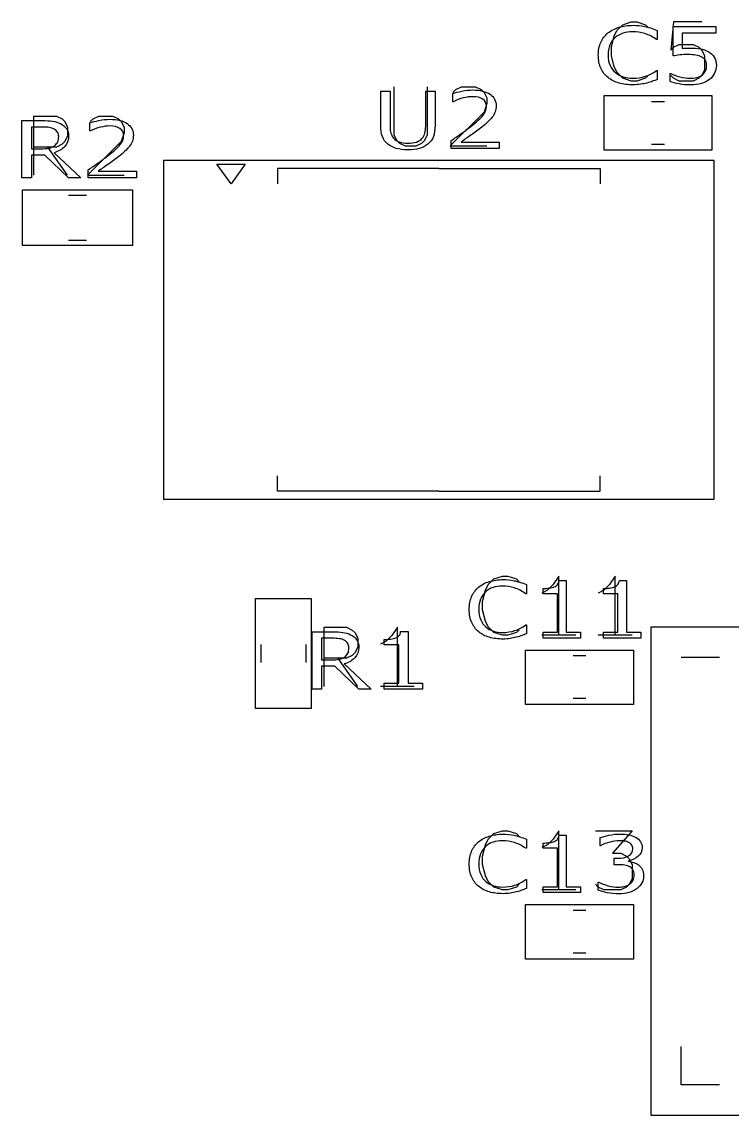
# Model space of a CAD drawing. Header units: millimetres. Extents: x 10 to 410, y 10 to 287.
# Drawn here: x 183.13 to 195.12, y 195.6 to 214.07 of the extents above; entities that cross this region are included whole.
import ezdxf

# ---------------------------------------------------------------- set-up
doc = ezdxf.new("R2010")
doc.units = ezdxf.units.MM
doc.layers.get('0').update_dxf_attribs({"linetype": 'CONTINUOUS'})

msp = doc.modelspace()

# ---------------------------------------------------------------- linework, layer by layer
at = {"color": 7}
for points in [[(193.7033, 213.1626), (193.6557, 213.115), (193.5129, 213.0674), (193.4176, 213.0674), (193.2748, 213.115), (193.1795, 213.2102), (193.1319, 213.3055), (193.0843, 213.496), (193.0843, 213.6388), (193.1319, 213.8293), (193.1795, 213.9245), (193.2748, 214.0198), (193.4176, 214.0674), (193.5129, 214.0674), (193.6557, 214.0198), (193.7033, 213.9721)], [(194.6081, 214.0674), (194.1319, 214.0674), (194.0843, 213.5912), (194.1319, 213.6388), (194.2271, 213.6864), (194.4652, 213.6864), (194.5605, 213.6388), (194.6081, 213.5912), (194.6557, 213.496), (194.6557, 213.2579), (194.6081, 213.1626), (194.5605, 213.115), (194.4652, 213.0674), (194.2271, 213.0674), (194.1319, 213.115), (194.0843, 213.1626)], [(194.12396, 213.49223), (194.12396, 213.991566), (194.84627, 213.991566), (194.84627, 213.877637), (194.27955, 213.877637), (194.27955, 213.619831)], [(193.85714, 213.923892), (193.85714, 213.770901), (193.84504, 213.770901)], [(193.84592, 213.24356), (193.85722, 213.24356), (193.8571, 213.092507)], [(194.07241, 213.058654), (194.07241, 213.19602), (194.08371, 213.19602)], [(189.18798, 212.316516), (189.18798, 212.89658), (189.34703, 212.89658), (189.34703, 212.310006)], [(189.4081, 212.9724), (189.4081, 212.1629), (189.4557, 212.0676), (189.5033, 212.02), (189.5986, 211.9724), (189.789, 211.9724), (189.8843, 212.02), (189.9319, 212.0676), (189.9795, 212.1629), (189.9795, 212.9724)], [(189.94723, 212.306748), (189.94723, 212.89658), (190.10628, 212.89658), (190.10614, 212.316516)], [(190.4081, 212.8771), (190.4557, 212.9248), (190.551, 212.9724), (190.789, 212.9724), (190.8843, 212.9248), (190.9319, 212.8771), (190.9795, 212.7819), (190.9795, 212.6867), (190.9319, 212.5438), (190.3605, 211.9724), (190.9795, 211.9724)], [(190.41622, 212.719507), (190.40822, 212.719507), (190.40822, 212.856222)], [(192.96, 212.8222), (194.78, 212.8222)], [(192.96, 211.9022), (192.96, 212.8222)], [(194.78, 212.8222), (194.78, 211.9022), (192.96, 211.9022)], [(193.7622, 212.7222), (193.9778, 212.7222)], [(184.12575, 211.4322), (183.91812, 211.4322), (183.51577, 211.817607), (183.29036, 211.817607), (183.29036, 211.4322), (183.13039, 211.4322), (183.13039, 212.401577), (183.4673, 212.401577)], [(183.3319, 211.4774), (183.3319, 212.4774), (183.7129, 212.4774), (183.8081, 212.4298), (183.8557, 212.3821), (183.9033, 212.2869), (183.9033, 212.144), (183.8557, 212.0488), (183.8081, 212.0012), (183.7129, 211.9536), (183.3319, 211.9536)], [(184.2843, 212.3821), (184.3319, 212.4298), (184.4271, 212.4774), (184.6652, 212.4774), (184.7605, 212.4298), (184.8081, 212.3821), (184.8557, 212.2869), (184.8557, 212.1917), (184.8081, 212.0488), (184.2367, 211.4774), (184.8557, 211.4774)], [(184.28739, 212.224504), (184.27939, 212.224504), (184.27939, 212.36122)], [(183.47859, 212.290897), (183.29034, 212.290897), (183.29034, 211.925021), (183.45193, 211.925021)], [(183.9033, 211.4774), (183.57, 211.9536)], [(191.18816, 211.927203), (190.37845, 211.927203), (190.37845, 212.063267)], [(190.54476, 212.038536), (191.18819, 212.038536), (191.18816, 211.927203)], [(193.7622, 212.0022), (193.9778, 212.0022)], [(183.6734, 211.856022), (184.12575, 211.4322)], [(185.52, 211.7272), (185.52, 206.0072), (194.82, 206.0072)], [(194.82, 211.7272), (185.52, 211.7272)], [(187.445, 211.5922), (187.445, 211.3322)], [(190.17, 211.5922), (187.445, 211.5922)], [(190.17, 211.5922), (192.895, 211.5922)], [(192.895, 211.5922), (192.895, 211.3322)], [(194.82, 206.0072), (194.82, 211.7272)], [(185.06375, 211.4322), (184.24937, 211.4322), (184.24937, 211.568265)], [(184.41674, 211.543525), (185.06388, 211.543525), (185.06375, 211.4322)], [(183.14, 211.2322), (185, 211.2322)], [(183.14, 210.2922), (183.14, 211.2322)], [(185, 211.2322), (185, 210.2922), (183.14, 210.2922)], [(183.9164, 211.1422), (184.2236, 211.1422)], [(183.9164, 210.3822), (184.2236, 210.3822)], [(187.445, 206.1422), (187.445, 206.4022)], [(192.895, 206.1422), (192.895, 206.4022)], [(190.17, 206.1422), (187.445, 206.1422)], [(190.17, 206.1422), (192.895, 206.1422)], [(191.5271, 203.8026), (191.4795, 203.755), (191.3367, 203.7074), (191.2414, 203.7074), (191.0986, 203.755), (191.0033, 203.8502), (190.9557, 203.9455), (190.9081, 204.136), (190.9081, 204.2788), (190.9557, 204.4693), (191.0033, 204.5645), (191.0986, 204.6598), (191.2414, 204.7074), (191.3367, 204.7074), (191.4795, 204.6598), (191.5271, 204.6121)], [(192.1938, 203.7074), (192.1938, 204.7074), (192.0986, 204.5645), (192.0033, 204.4693), (191.9081, 204.4217)], [(192.19972, 204.634837), (192.32093, 204.634837), (192.32093, 203.761161), (192.55868, 203.761161), (192.55868, 203.662204)], [(193.1462, 203.7074), (193.1462, 204.7074), (193.051, 204.5645), (192.9557, 204.4693), (192.8605, 204.4217)], [(193.21795, 204.634837), (193.33917, 204.634837), (193.33917, 203.761161), (193.57691, 203.761161), (193.57691, 203.662204)], [(191.64846, 204.563889), (191.64846, 204.410898), (191.63676, 204.410898)], [(192.55868, 203.662204), (191.92834, 203.662204), (191.92834, 203.761164), (192.17078, 203.761164), (192.17078, 204.410887), (191.92834, 204.410887), (191.92834, 204.499427)], [(193.57691, 203.662204), (192.94658, 203.662204), (192.94658, 203.761164), (193.18901, 203.761164), (193.18901, 204.410887), (192.94658, 204.410887), (192.94658, 204.499427)], [(187.075, 204.3297), (188.015, 204.3297)], [(187.075, 202.4697), (187.075, 204.3297)], [(188.015, 204.3297), (188.015, 202.4697), (187.075, 202.4697)], [(188.2319, 202.8449), (188.2319, 203.8449), (188.6129, 203.8449), (188.7081, 203.7973), (188.7557, 203.7496), (188.8033, 203.6544), (188.8033, 203.5115), (188.7557, 203.4163), (188.7081, 203.3687), (188.6129, 203.3211), (188.2319, 203.3211)], [(189.47, 202.8449), (189.47, 203.8449), (189.3748, 203.702), (189.2795, 203.6068), (189.1843, 203.5592)], [(191.63745, 203.883557), (191.64845, 203.883557), (191.64837, 203.732514)], [(193.75, 203.8447), (193.75, 195.6047), (201.99, 195.6047)], [(201.99, 203.8447), (193.75, 203.8447)], [(189.02575, 202.799701), (188.81811, 202.799701), (188.41577, 203.185108), (188.19035, 203.185108), (188.19035, 202.799701), (188.03039, 202.799701), (188.03039, 203.769077), (188.36729, 203.769077)], [(188.37858, 203.658398), (188.19033, 203.658398), (188.19033, 203.292522), (188.35192, 203.292522)], [(189.52426, 203.77233), (189.64949, 203.77233), (189.64949, 202.898653), (189.89509, 202.898653), (189.89507, 202.799701)], [(192.4795, 203.7074), (191.9081, 203.7074)], [(193.4319, 203.7074), (192.8605, 203.7074)], [(187.165, 203.5533), (187.165, 203.2461)], [(187.925, 203.5533), (187.925, 203.2461)], [(189.89507, 202.799701), (189.24389, 202.799701), (189.24389, 202.898661), (189.49434, 202.898661), (189.49434, 203.54838), (189.24389, 203.54838), (189.24389, 203.63692)], [(191.635, 203.4597), (193.455, 203.4597)], [(191.635, 202.5397), (191.635, 203.4597)], [(193.455, 203.4597), (193.455, 202.5397), (191.635, 202.5397)], [(188.8033, 202.8449), (188.47, 203.3211)], [(192.6528, 203.3597), (192.4372, 203.3597)], [(194.91, 203.3347), (194.26, 203.3347)], [(188.57339, 203.223522), (189.02575, 202.799701)], [(189.7557, 202.8449), (189.1843, 202.8449)], [(192.6528, 202.6397), (192.4372, 202.6397)], [(191.5271, 199.5026), (191.4795, 199.455), (191.3367, 199.4074), (191.2414, 199.4074), (191.0986, 199.455), (191.0033, 199.5502), (190.9557, 199.6455), (190.9081, 199.836), (190.9081, 199.9788), (190.9557, 200.1693), (191.0033, 200.2645), (191.0986, 200.3598), (191.2414, 200.4074), (191.3367, 200.4074), (191.4795, 200.3598), (191.5271, 200.3121)], [(192.1938, 199.4074), (192.1938, 200.4074), (192.0986, 200.2645), (192.0033, 200.1693), (191.9081, 200.1217)], [(192.19972, 200.33483), (192.32093, 200.33483), (192.32093, 199.461153), (192.55868, 199.461153), (192.55868, 199.362201)], [(192.8129, 200.4074), (193.4319, 200.4074), (193.0986, 200.0264), (193.2414, 200.0264), (193.3367, 199.9788), (193.3843, 199.9312), (193.4319, 199.836), (193.4319, 199.5979), (193.3843, 199.5026), (193.3367, 199.455), (193.2414, 199.4074), (192.9557, 199.4074), (192.8605, 199.455), (192.8129, 199.5026)], [(191.64846, 200.263896), (191.64846, 200.110905), (191.63676, 200.110905)], [(192.55868, 199.362201), (191.92834, 199.362201), (191.92834, 199.461161), (192.17078, 199.461161), (192.17078, 200.11088), (191.92834, 200.11088), (191.92834, 200.19942)], [(192.90123, 200.154471), (192.89323, 200.154471), (192.89323, 200.290536)], [(193.19922, 199.83417), (193.12882, 199.83417), (193.12882, 199.94224), (193.18352, 199.94224)], [(193.37257, 199.901211), (193.37257, 199.892111)], [(193.54067, 199.828971), (193.54094, 199.828986)], [(191.63745, 199.583564), (191.64845, 199.583564), (191.64837, 199.432511)], [(192.4795, 199.4074), (191.9081, 199.4074)], [(192.85982, 199.403212), (192.85982, 199.53928), (192.87152, 199.53928)], [(191.635, 199.1597), (193.455, 199.1597)], [(191.635, 198.2397), (191.635, 199.1597)], [(193.455, 199.1597), (193.455, 198.2397), (191.635, 198.2397)], [(192.6528, 199.0597), (192.4372, 199.0597)], [(192.6528, 198.3397), (192.4372, 198.3397)], [(194.26, 196.1147), (194.26, 196.7647)], [(194.91, 196.1147), (194.26, 196.1147)]]:
    msp.add_lwpolyline(points, dxfattribs=at)
for points in [[(194.85438, 213.330118)], [(183.75163, 212.128791)], [(188.65162, 203.496292)]]:
    msp.add_lwpolyline(points, close=True, dxfattribs=at)
at = {"color": 2}
msp.add_lwpolyline([(186.6625, 211.3322), (186.4225, 211.6622), (186.9025, 211.6622)], close=True, dxfattribs=at)
at = {"color": 7}
for points in [[(193.20899, 213.975972), (193.281543, 213.998105), (193.36189, 214.009172), (193.45003, 214.009172)], [(193.45003, 214.009172), (193.514497, 214.009172), (193.57872, 214.002879), (193.6427, 213.990292)], [(193.6427, 213.990292), (193.707167, 213.977705), (193.778647, 213.955572), (193.85714, 213.923892)], [(192.90346, 213.720121), (192.931393, 213.783054), (192.9717, 213.836221), (193.02438, 213.879622)], [(193.02438, 213.879622), (193.075447, 213.921722), (193.136983, 213.953839), (193.20899, 213.975972)], [(193.14531, 213.801491), (193.108243, 213.768938), (193.07921, 213.727706), (193.05821, 213.677796)], [(193.2751, 213.875061), (193.2267, 213.859434), (193.183437, 213.834911), (193.14531, 213.801491)], [(193.43955, 213.899151), (193.378817, 213.899151), (193.324, 213.891121), (193.2751, 213.875061)], [(193.64834, 213.868551), (193.58334, 213.888951), (193.513743, 213.899151), (193.43955, 213.899151)], [(193.84504, 213.770901), (193.778907, 213.815601), (193.71334, 213.848151), (193.64834, 213.868551)], [(192.86156, 213.505934), (192.86156, 213.585793), (192.875527, 213.657188), (192.90346, 213.720121)], [(193.05821, 213.677796), (193.03781, 213.628316), (193.02761, 213.571026), (193.02761, 213.505926)], [(194.27955, 213.619831), (194.302683, 213.621564), (194.326317, 213.622864), (194.35045, 213.623731)], [(194.35045, 213.623731), (194.37465, 213.624598), (194.395617, 213.625031), (194.41335, 213.625031)], [(194.41335, 213.625031), (194.47835, 213.625031), (194.535317, 213.620474), (194.58425, 213.611361)], [(192.90506, 213.283934), (192.87606, 213.347734), (192.86156, 213.421734), (192.86156, 213.505934)], [(193.02761, 213.505926), (193.02761, 213.437785), (193.03891, 213.379193), (193.06151, 213.330149)], [(194.23682, 213.50786), (194.193287, 213.50266), (194.155667, 213.49745), (194.12396, 213.49223)], [(194.37387, 213.51566), (194.326603, 213.51566), (194.28092, 213.51306), (194.23682, 213.50786)], [(194.50769, 213.50524), (194.46789, 213.512187), (194.423283, 213.51566), (194.37387, 213.51566)], [(194.61007, 213.47074), (194.582137, 213.487233), (194.54801, 213.498733), (194.50769, 213.50524)], [(194.58425, 213.611361), (194.633183, 213.602681), (194.67806, 213.587058), (194.71888, 213.564491)], [(194.66897, 213.4154), (194.65497, 213.4384), (194.635337, 213.456847), (194.61007, 213.47074)], [(194.71888, 213.564491), (194.76188, 213.540618), (194.795213, 213.509801), (194.81888, 213.472041)], [(194.81888, 213.472041), (194.842547, 213.434281), (194.85438, 213.386973), (194.85438, 213.330118)], [(193.02599, 213.127037), (192.97439, 213.16827), (192.93408, 213.220569), (192.90506, 213.283934)], [(193.06151, 213.330149), (193.084643, 213.281102), (193.11421, 213.241173), (193.15021, 213.21036)], [(194.69077, 213.33077), (194.69077, 213.36419), (194.683503, 213.3924), (194.66897, 213.4154)], [(194.67217, 213.24028), (194.68457, 213.26632), (194.69077, 213.296483), (194.69077, 213.33077)], [(194.8543, 213.330132), (194.8543, 213.284992), (194.8441, 213.241807), (194.8237, 213.200578)], [(193.2114, 213.033937), (193.14046, 213.053904), (193.078657, 213.084937), (193.02599, 213.127037)], [(193.15021, 213.21036), (193.18781, 213.17824), (193.231613, 213.15437), (193.28162, 213.13875)], [(193.28162, 213.13875), (193.332153, 213.123557), (193.385357, 213.11596), (193.44123, 213.11596)], [(193.44123, 213.11596), (193.518083, 213.11596), (193.5901, 213.126593), (193.65728, 213.14786)], [(193.65728, 213.14786), (193.72446, 213.169127), (193.78734, 213.201027), (193.84592, 213.24356)], [(193.7765, 213.063207), (193.752833, 213.054094), (193.721667, 213.044547), (193.683, 213.034567)], [(193.8571, 213.092507), (193.827567, 213.082094), (193.8007, 213.072327), (193.7765, 213.063207)], [(194.08371, 213.19602), (194.127777, 213.173453), (194.179373, 213.15414), (194.2385, 213.13808)], [(194.2385, 213.13808), (194.297633, 213.122453), (194.355673, 213.11464), (194.41262, 213.11464)], [(194.41262, 213.11464), (194.450753, 213.11464), (194.48757, 213.11898), (194.52307, 213.12766)], [(194.52307, 213.12766), (194.55907, 213.13634), (194.591037, 213.15153), (194.61897, 213.17323)], [(194.7399, 213.096414), (194.701233, 213.066034), (194.655013, 213.042597), (194.60124, 213.026104)], [(194.61897, 213.17323), (194.642637, 213.19189), (194.66037, 213.21424), (194.67217, 213.24028)], [(194.8237, 213.200578), (194.8033, 213.159345), (194.775367, 213.124623), (194.7399, 213.096414)], [(190.40822, 212.856222), (190.44622, 212.871415), (190.496827, 212.885305), (190.56004, 212.897892)], [(190.56004, 212.897892), (190.623773, 212.910479), (190.68536, 212.916772), (190.7448, 212.916772)], [(190.7448, 212.916772), (190.867433, 212.916772), (190.96356, 212.892685), (191.03318, 212.844512)], [(193.44922, 213.004637), (193.362153, 213.004637), (193.28288, 213.014404), (193.2114, 213.033937)], [(193.57578, 213.013737), (193.537647, 213.00767), (193.49546, 213.004637), (193.44922, 213.004637)], [(193.683, 213.034567), (193.6502, 213.02632), (193.61446, 213.019377), (193.57578, 213.013737)], [(194.22638, 213.018944), (194.165647, 213.029797), (194.114323, 213.043034), (194.07241, 213.058654)], [(194.41583, 213.002014), (194.35023, 213.002014), (194.28708, 213.007657), (194.22638, 213.018944)], [(194.60124, 213.026104), (194.54804, 213.010044), (194.486237, 213.002014), (194.41583, 213.002014)], [(190.5825, 212.783307), (190.525767, 212.76942), (190.47034, 212.748154), (190.41622, 212.719507)], [(190.74075, 212.804137), (190.692017, 212.804137), (190.639267, 212.797194), (190.5825, 212.783307)], [(190.91185, 212.761167), (190.871117, 212.789814), (190.814083, 212.804137), (190.74075, 212.804137)], [(190.97365, 212.643331), (190.97365, 212.693678), (190.95305, 212.732956), (190.91185, 212.761167)], [(191.03318, 212.844512), (191.102793, 212.796772), (191.1376, 212.731886), (191.1376, 212.649855)], [(190.91665, 212.489038), (190.95465, 212.536778), (190.97365, 212.588209), (190.97365, 212.643331)], [(191.1199, 212.546342), (191.108633, 212.514655), (191.091767, 212.484492), (191.0693, 212.455852)], [(191.1376, 212.649855), (191.1376, 212.612962), (191.1317, 212.578457), (191.1199, 212.546342)], [(183.4673, 212.401577), (183.540013, 212.401577), (183.600607, 212.39767), (183.64908, 212.389857)], [(183.64908, 212.389857), (183.697547, 212.382477), (183.741173, 212.369024), (183.77996, 212.349497)], [(183.77996, 212.349497), (183.82356, 212.327364), (183.857493, 212.29937), (183.88176, 212.265517)], [(184.27939, 212.36122), (184.317657, 212.376407), (184.368557, 212.390293), (184.43209, 212.40288)], [(184.43209, 212.40288), (184.496157, 212.415467), (184.558097, 212.42176), (184.61791, 212.42176)], [(184.61791, 212.42176), (184.74125, 212.42176), (184.83793, 212.397673), (184.90795, 212.3495)], [(184.90795, 212.3495), (184.97797, 212.30176), (185.01298, 212.236874), (185.01298, 212.154843)], [(190.70539, 212.296985), (190.80821, 212.377712), (190.87863, 212.44173), (190.91665, 212.489038)], [(190.9954, 212.376422), (190.967533, 212.350382), (190.93353, 212.321519), (190.89339, 212.289832)], [(191.0693, 212.455852), (191.048433, 212.428945), (191.0238, 212.402469), (190.9954, 212.376422)], [(183.59089, 212.283097), (183.55909, 212.288297), (183.521657, 212.290897), (183.47859, 212.290897)], [(183.67329, 212.257057), (183.650157, 212.269644), (183.62269, 212.278324), (183.59089, 212.283097)], [(183.73309, 212.202367), (183.721223, 212.224067), (183.70129, 212.242297), (183.67329, 212.257057)], [(183.75169, 212.128797), (183.75169, 212.156577), (183.74549, 212.1811), (183.73309, 212.202367)], [(183.91896, 212.137916), (183.91896, 212.068039), (183.89716, 212.009447), (183.85356, 211.962139)], [(183.88176, 212.265517), (183.90656, 212.232097), (183.91896, 212.189563), (183.91896, 212.137916)], [(184.45463, 212.288304), (184.397563, 212.274417), (184.341817, 212.253151), (184.28739, 212.224504)], [(184.61379, 212.309134), (184.56479, 212.309134), (184.511737, 212.302191), (184.45463, 212.288304)], [(184.78588, 212.266164), (184.744947, 212.294811), (184.687583, 212.309134), (184.61379, 212.309134)], [(184.84808, 212.148328), (184.84808, 212.198675), (184.827347, 212.237953), (184.78588, 212.266164)], [(184.79068, 211.994035), (184.828947, 212.041775), (184.84808, 212.093206), (184.84808, 212.148328)], [(185.01298, 212.154843), (185.01298, 212.11795), (185.007047, 212.083445), (184.99518, 212.05133)], [(189.21608, 212.130974), (189.197347, 212.181321), (189.18798, 212.243168), (189.18798, 212.316516)], [(189.34703, 212.310006), (189.34703, 212.257493), (189.35133, 212.216044), (189.35993, 212.18566)], [(189.35993, 212.18566), (189.368997, 212.15528), (189.383997, 212.12772), (189.40493, 212.10298)], [(189.88933, 212.10298), (189.910197, 212.12772), (189.92493, 212.15593), (189.93353, 212.18761)], [(189.93353, 212.18761), (189.942663, 212.21973), (189.94723, 212.259443), (189.94723, 212.306748)], [(190.10614, 212.316516), (190.10614, 212.246205), (190.096507, 212.184792), (190.07724, 212.132276)], [(190.37845, 212.063267), (190.434717, 212.102327), (190.490947, 212.141389), (190.54714, 212.180452)], [(190.71586, 212.157023), (190.654793, 212.11449), (190.59776, 212.074994), (190.54476, 212.038536)], [(190.54714, 212.180452), (190.603873, 212.219512), (190.656623, 212.258356), (190.70539, 212.296985)], [(190.89339, 212.289832), (190.836057, 212.244259), (190.77688, 212.199989), (190.71586, 212.157023)], [(183.58443, 211.935441), (183.622097, 211.942821), (183.65413, 211.956274), (183.68053, 211.975801)], [(183.85356, 211.962139), (183.80996, 211.915266), (183.749907, 211.879893), (183.6734, 211.856022)], [(183.68053, 211.975801), (183.70473, 211.994028), (183.722497, 212.014861), (183.73383, 212.038301)], [(183.73383, 212.038301), (183.745697, 212.062174), (183.75163, 212.092338), (183.75163, 212.128791)], [(184.57819, 211.801983), (184.681603, 211.88271), (184.752433, 211.946727), (184.79068, 211.994035)], [(184.94428, 211.96084), (184.92328, 211.933933), (184.898513, 211.907457), (184.86998, 211.88141)], [(184.99518, 212.05133), (184.983847, 212.01965), (184.96688, 211.989487), (184.94428, 211.96084)], [(189.31008, 212.002071), (189.26668, 212.037658), (189.235347, 212.080625), (189.21608, 212.130974)], [(189.45066, 211.931111), (189.394993, 211.947171), (189.348133, 211.970824), (189.31008, 212.002071)], [(189.40493, 212.10298), (189.428463, 212.074767), (189.46033, 212.0535), (189.50053, 212.03918)], [(189.50053, 212.03918), (189.541197, 212.02486), (189.58993, 212.0177), (189.64673, 212.0177)], [(189.64673, 212.0177), (189.703997, 212.0177), (189.75273, 212.024643), (189.79293, 212.03853)], [(189.79293, 212.03853), (189.833063, 212.05285), (189.865197, 212.074333), (189.88933, 212.10298)], [(189.98404, 212.002071), (189.942773, 211.969084), (189.894577, 211.944998), (189.83945, 211.929811)], [(190.07724, 212.132276), (190.058507, 212.080196), (190.02744, 212.036794), (189.98404, 212.002071)], [(183.45193, 211.925021), (183.50253, 211.925021), (183.546697, 211.928494), (183.58443, 211.935441)], [(184.41903, 211.685449), (184.476097, 211.724509), (184.52915, 211.763354), (184.57819, 211.801983)], [(184.76738, 211.79482), (184.70978, 211.749247), (184.65026, 211.704977), (184.58882, 211.662011)], [(184.86998, 211.88141), (184.84198, 211.85537), (184.80778, 211.826507), (184.76738, 211.79482)], [(189.64666, 211.907021), (189.571687, 211.907021), (189.506353, 211.915051), (189.45066, 211.931111)], [(189.83945, 211.929811), (189.784317, 211.914618), (189.720053, 211.907021), (189.64666, 211.907021)], [(184.24937, 211.568265), (184.305903, 211.607325), (184.362457, 211.646386), (184.41903, 211.685449)], [(184.58882, 211.662011), (184.52742, 211.619478), (184.47006, 211.579982), (184.41674, 211.543525)], [(190.8406, 204.519619), (190.890133, 204.561719), (190.94983, 204.593836), (191.01969, 204.615969)], [(191.01969, 204.615969), (191.090077, 204.638102), (191.16802, 204.649169), (191.25352, 204.649169)], [(191.25352, 204.649169), (191.31612, 204.649169), (191.378423, 204.642876), (191.44043, 204.630289)], [(191.44043, 204.630289), (191.50303, 204.617702), (191.572373, 204.595569), (191.64846, 204.563889)], [(192.11912, 204.526107), (192.14312, 204.53696), (192.161887, 204.550634), (192.17542, 204.567127)], [(192.17542, 204.567127), (192.189487, 204.584054), (192.197587, 204.606624), (192.19972, 204.634837)], [(193.13745, 204.526107), (193.16145, 204.53696), (193.180217, 204.550634), (193.19375, 204.567127)], [(193.19375, 204.567127), (193.207817, 204.584054), (193.215883, 204.606624), (193.21795, 204.634837)], [(190.72329, 204.360118), (190.750423, 204.423051), (190.789527, 204.476218), (190.8406, 204.519619)], [(190.95794, 204.441488), (190.92194, 204.408935), (190.893773, 204.367703), (190.87344, 204.317793)], [(191.08385, 204.515058), (191.036917, 204.499431), (190.994947, 204.474908), (190.95794, 204.441488)], [(191.24339, 204.539148), (191.184457, 204.539148), (191.131277, 204.531118), (191.08385, 204.515058)], [(191.44594, 204.508548), (191.382873, 204.528948), (191.315357, 204.539148), (191.24339, 204.539148)], [(191.63676, 204.410898), (191.572627, 204.455605), (191.50902, 204.488155), (191.44594, 204.508548)], [(191.92834, 204.499427), (191.961207, 204.499427), (191.9964, 204.501594), (192.03392, 204.505927)], [(192.03392, 204.505927), (192.071453, 204.510727), (192.099853, 204.517454), (192.11912, 204.526107)], [(192.94658, 204.499427), (192.979447, 204.499427), (193.014637, 204.501594), (193.05215, 204.505927)], [(193.05215, 204.505927), (193.089683, 204.510727), (193.118117, 204.517454), (193.13745, 204.526107)], [(190.68259, 204.145931), (190.68259, 204.22579), (190.696157, 204.297185), (190.72329, 204.360118)], [(190.87344, 204.317793), (190.85364, 204.268313), (190.84374, 204.211023), (190.84374, 204.145923)], [(190.72479, 203.923931), (190.696657, 203.987731), (190.68259, 204.061731), (190.68259, 204.145931)], [(190.84374, 204.145923), (190.84374, 204.077782), (190.854673, 204.01919), (190.87654, 203.970146)], [(190.84209, 203.767034), (190.792023, 203.808267), (190.752923, 203.860566), (190.72479, 203.923931)], [(190.87654, 203.970146), (190.89894, 203.921099), (190.927607, 203.88117), (190.96254, 203.850357)], [(190.96254, 203.850357), (190.999007, 203.818237), (191.041497, 203.794367), (191.09001, 203.778747)], [(191.45445, 203.787857), (191.51965, 203.809124), (191.58065, 203.841024), (191.63745, 203.883557)], [(188.36729, 203.769077), (188.440003, 203.769077), (188.500597, 203.76517), (188.54907, 203.757357)], [(188.49088, 203.650598), (188.45908, 203.655798), (188.421647, 203.658398), (188.37858, 203.658398)], [(188.57328, 203.624558), (188.550147, 203.637145), (188.52268, 203.645825), (188.49088, 203.650598)], [(188.54907, 203.757357), (188.597537, 203.749977), (188.641167, 203.736524), (188.67996, 203.716997)], [(188.67996, 203.716997), (188.72356, 203.694864), (188.757493, 203.66687), (188.78176, 203.633017)], [(189.35296, 203.64342), (189.39176, 203.64822), (189.421127, 203.654947), (189.44106, 203.6636)], [(189.44106, 203.6636), (189.46586, 203.674453), (189.48526, 203.688127), (189.49926, 203.70462)], [(189.49926, 203.70462), (189.513793, 203.721547), (189.522127, 203.744117), (189.52426, 203.77233)], [(191.02197, 203.673934), (190.953143, 203.693901), (190.893183, 203.724934), (190.84209, 203.767034)], [(191.25267, 203.644634), (191.16821, 203.644634), (191.09131, 203.654401), (191.02197, 203.673934)], [(191.09001, 203.778747), (191.13901, 203.763554), (191.190627, 203.755957), (191.24486, 203.755957)], [(191.24486, 203.755957), (191.319413, 203.755957), (191.389277, 203.76659), (191.45445, 203.787857)], [(191.37545, 203.653734), (191.33845, 203.647667), (191.297523, 203.644634), (191.25267, 203.644634)], [(191.47947, 203.674564), (191.44767, 203.666317), (191.412997, 203.659374), (191.37545, 203.653734)], [(191.57017, 203.703214), (191.547237, 203.694101), (191.517003, 203.684551), (191.47947, 203.674564)], [(191.64837, 203.732514), (191.619703, 203.722101), (191.593637, 203.712334), (191.57017, 203.703214)], [(188.63308, 203.569868), (188.621213, 203.591568), (188.60128, 203.609798), (188.57328, 203.624558)], [(188.65168, 203.496298), (188.65168, 203.524078), (188.64548, 203.548601), (188.63308, 203.569868)], [(188.63382, 203.405802), (188.645687, 203.429675), (188.65162, 203.459839), (188.65162, 203.496292)], [(188.81896, 203.505416), (188.81896, 203.435539), (188.79716, 203.376947), (188.75356, 203.329639)], [(188.78176, 203.633017), (188.80656, 203.599597), (188.81896, 203.557063), (188.81896, 203.505416)], [(189.24389, 203.63692), (189.277823, 203.63692), (189.31418, 203.639087), (189.35296, 203.64342)], [(188.35192, 203.292522), (188.40252, 203.292522), (188.446687, 203.295995), (188.48442, 203.302942)], [(188.48442, 203.302942), (188.522087, 203.310322), (188.55412, 203.323775), (188.58052, 203.343302)], [(188.75356, 203.329639), (188.70996, 203.282766), (188.649903, 203.247393), (188.57339, 203.223522)], [(188.58052, 203.343302), (188.604787, 203.361529), (188.622553, 203.382362), (188.63382, 203.405802)], [(191.01969, 200.315976), (191.090077, 200.338109), (191.16802, 200.349176), (191.25352, 200.349176)], [(191.25352, 200.349176), (191.31612, 200.349176), (191.378423, 200.342883), (191.44043, 200.330296)], [(191.44043, 200.330296), (191.50303, 200.317709), (191.572373, 200.295576), (191.64846, 200.263896)], [(192.17542, 200.26712), (192.189487, 200.284047), (192.197587, 200.306617), (192.19972, 200.33483)], [(192.89323, 200.290536), (192.93023, 200.305729), (192.979497, 200.319616), (193.04103, 200.332196)], [(193.04103, 200.332196), (193.103097, 200.345216), (193.163057, 200.351726), (193.22091, 200.351726)], [(193.22091, 200.351726), (193.27771, 200.351726), (193.32776, 200.347386), (193.37106, 200.338706)], [(193.37106, 200.338706), (193.414327, 200.330026), (193.45343, 200.316136), (193.48837, 200.297036)], [(190.72329, 200.060125), (190.750423, 200.123058), (190.789527, 200.176225), (190.8406, 200.219626)], [(190.8406, 200.219626), (190.890133, 200.261726), (190.94983, 200.293843), (191.01969, 200.315976)], [(190.95794, 200.141495), (190.92194, 200.108942), (190.893773, 200.06771), (190.87344, 200.0178)], [(191.08385, 200.215065), (191.036917, 200.199438), (190.994947, 200.174915), (190.95794, 200.141495)], [(191.24339, 200.239155), (191.184457, 200.239155), (191.131277, 200.231125), (191.08385, 200.215065)], [(191.44594, 200.208555), (191.382873, 200.228955), (191.315357, 200.239155), (191.24339, 200.239155)], [(191.63676, 200.110905), (191.572627, 200.155605), (191.50902, 200.188155), (191.44594, 200.208555)], [(191.92834, 200.19942), (191.961207, 200.19942), (191.9964, 200.201587), (192.03392, 200.20592)], [(192.03392, 200.20592), (192.071453, 200.21072), (192.099853, 200.217447), (192.11912, 200.2261)], [(192.11912, 200.2261), (192.14312, 200.236953), (192.161887, 200.250627), (192.17542, 200.26712)], [(193.0592, 200.216971), (193.0034, 200.202211), (192.950743, 200.181378), (192.90123, 200.154471)], [(193.21718, 200.239101), (193.167647, 200.239101), (193.114987, 200.231724), (193.0592, 200.216971)], [(193.30398, 200.232601), (193.278447, 200.236934), (193.249513, 200.239101), (193.21718, 200.239101)], [(193.37598, 200.209161), (193.35358, 200.220448), (193.32958, 200.228261), (193.30398, 200.232601)], [(193.42598, 200.165541), (193.41398, 200.183334), (193.397313, 200.197874), (193.37598, 200.209161)], [(193.44398, 200.104341), (193.44398, 200.127781), (193.43798, 200.148181), (193.42598, 200.165541)], [(193.48837, 200.297036), (193.525903, 200.276203), (193.554303, 200.251029), (193.57357, 200.221516)], [(193.57357, 200.221516), (193.592837, 200.192003), (193.60247, 200.157498), (193.60247, 200.118003)], [(190.68259, 199.845937), (190.68259, 199.925796), (190.696157, 199.997192), (190.72329, 200.060125)], [(190.87344, 200.0178), (190.85364, 199.96832), (190.84374, 199.91103), (190.84374, 199.845929)], [(193.18352, 199.94224), (193.262767, 199.94224), (193.325853, 199.95591), (193.37278, 199.98325)], [(193.53367, 199.976731), (193.488337, 199.936804), (193.434637, 199.911631), (193.37257, 199.901211)], [(193.37278, 199.98325), (193.420247, 200.01103), (193.44398, 200.051394), (193.44398, 200.104341)], [(193.60247, 200.118003), (193.60247, 200.064183), (193.579537, 200.017092), (193.53367, 199.976731)], [(190.72479, 199.623938), (190.696657, 199.687738), (190.68259, 199.761738), (190.68259, 199.845937)], [(190.84374, 199.845929), (190.84374, 199.777788), (190.854673, 199.719196), (190.87654, 199.670153)], [(193.30714, 199.82637), (193.273807, 199.83157), (193.237833, 199.83417), (193.19922, 199.83417)], [(193.39244, 199.79903), (193.368973, 199.812483), (193.34054, 199.821597), (193.30714, 199.82637)], [(193.37257, 199.892111), (193.39757, 199.888644), (193.426237, 199.881268), (193.45857, 199.869981)], [(193.44714, 199.745), (193.434073, 199.768), (193.41584, 199.78601), (193.39244, 199.79903)], [(193.45857, 199.869981), (193.490903, 199.859128), (193.51827, 199.845458), (193.54067, 199.828971)], [(193.54094, 199.828986), (193.56594, 199.810326), (193.58654, 199.786889), (193.60274, 199.758676)], [(190.84209, 199.467041), (190.792023, 199.508274), (190.752923, 199.560573), (190.72479, 199.623938)], [(190.87654, 199.670153), (190.89894, 199.621106), (190.927607, 199.581177), (190.96254, 199.550364)], [(191.45445, 199.487864), (191.51965, 199.509131), (191.58065, 199.541031), (191.63745, 199.583564)], [(193.46744, 199.65906), (193.46744, 199.69378), (193.460673, 199.722427), (193.44714, 199.745)], [(193.44944, 199.57182), (193.46144, 199.59482), (193.46744, 199.6239), (193.46744, 199.65906)], [(193.62694, 199.649304), (193.62694, 199.605031), (193.617307, 199.56445), (193.59804, 199.527562)], [(193.60274, 199.758676), (193.618873, 199.730463), (193.62694, 199.694005), (193.62694, 199.649304)], [(191.02197, 199.373941), (190.953143, 199.393908), (190.893183, 199.424941), (190.84209, 199.467041)], [(190.96254, 199.550364), (190.999007, 199.518244), (191.041497, 199.494374), (191.09001, 199.478754)], [(191.09001, 199.478754), (191.13901, 199.463561), (191.190627, 199.455964), (191.24486, 199.455964)], [(191.24486, 199.455964), (191.319413, 199.455964), (191.389277, 199.466597), (191.45445, 199.487864)], [(191.57017, 199.403211), (191.547237, 199.394098), (191.517003, 199.384551), (191.47947, 199.374571)], [(191.64837, 199.432511), (191.619703, 199.422098), (191.593637, 199.412331), (191.57017, 199.403211)], [(193.01388, 199.361552), (192.951347, 199.374139), (192.899993, 199.388025), (192.85982, 199.403212)], [(192.87152, 199.53928), (192.915853, 199.514973), (192.96799, 199.49479), (193.02793, 199.47873)], [(193.02793, 199.47873), (193.087863, 199.46267), (193.145737, 199.45464), (193.20155, 199.45464)], [(193.20155, 199.45464), (193.234417, 199.45464), (193.269347, 199.459197), (193.30634, 199.46831)], [(193.30634, 199.46831), (193.34334, 199.477423), (193.373307, 199.490877), (193.39624, 199.50867)], [(193.51674, 199.431212), (193.477607, 199.400832), (193.431467, 199.378262), (193.37832, 199.363502)], [(193.39624, 199.50867), (193.42024, 199.52777), (193.437973, 199.54882), (193.44944, 199.57182)], [(193.59804, 199.527562), (193.578773, 199.490669), (193.551673, 199.458552), (193.51674, 199.431212)], [(191.25267, 199.344641), (191.16821, 199.344641), (191.09131, 199.354408), (191.02197, 199.373941)], [(191.37545, 199.353741), (191.33845, 199.347674), (191.297523, 199.344641), (191.25267, 199.344641)], [(191.47947, 199.374571), (191.44767, 199.366324), (191.412997, 199.359381), (191.37545, 199.353741)], [(193.2047, 199.342022), (193.140033, 199.342022), (193.076427, 199.348532), (193.01388, 199.361552)], [(193.37832, 199.363502), (193.325653, 199.349182), (193.26778, 199.342022), (193.2047, 199.342022)]]:
    msp.add_open_spline(points, degree=3, dxfattribs=at)

doc.saveas('drawing.dxf')
